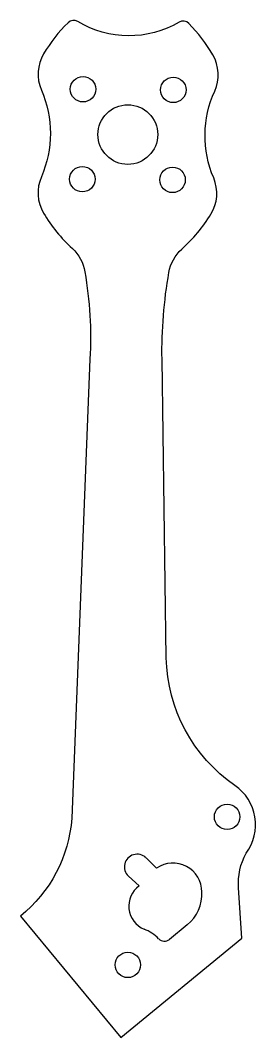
# Model space of a CAD drawing. Header units: millimetres. Extents: x 8 to 37, y 5 to 133.
import ezdxf

# ---------------------------------------------------------------- set-up
doc = ezdxf.new("R2010")
doc.units = ezdxf.units.MM
doc.header["$MEASUREMENT"] = 0
doc.layers.add('H Arms', color=81, linetype='Continuous')

msp = doc.modelspace()

# ---------------------------------------------------------------- linework, layer by layer
at = {"layer": 'H Arms'}
for p, q in [((23.7, 27.37), (25.03, 26.08)), ((22.85, 23.83), (21.49, 25.06)), ((28.88, 18.95), (26.65, 17.11))]:
    msp.add_line(p, q, dxfattribs=at)
msp.add_lwpolyline([(10.57, 113, 0.241281), (10.85, 108.44, 0.073458), (14.46, 103.99, -0.171451), (16.02, 101.05, -0.056748), (16.67, 90.08), (14.39, 32.34, -0.206375), (7.94, 20.02), (20.54, 4.75), (35.73, 17.28), (35.31, 23.58, -0.142492), (36.26, 27.95, 0.424423), (34.86, 36.46, -0.241116), (26.24, 52.52), (25.71, 90.08, -0.048057), (26.58, 100.98, -0.171451), (28.18, 103.9, 0.073458), (31.85, 108.31, 0.241281), (32.19, 112.86, -0.208734), (32.32, 123.79, 0.241281), (32.09, 128.34, 0.06353), (29.08, 132.29, 0.344261), (27.86, 132.45, -0.276412), (15.14, 132.54, 0.344336), (13.92, 132.39, 0.063603), (10.86, 128.47, 0.241281), (10.57, 123.92, -0.208734)], format="xyb", close=True, dxfattribs=at)
for centre, radius in [((15.8, 124.02), 1.6), ((27.12, 123.93), 1.6), ((21.42, 118.32), 3.75), ((15.72, 112.71), 1.6), ((27.03, 112.62), 1.6), ((33.88, 32.52), 1.6), ((21.42, 13.9), 1.6)]:
    msp.add_circle(centre, radius, dxfattribs=at)
for centre, radius, start, end in [((22.59, 26.22), 1.6, 46.293, 226.597), ((27.08, 23.1), 3.61, 359.5177, 124.5156), ((24.68, 21.29), 3.14, 125.816, 247.3932), ((25.7, 22.8), 5, 309.5283, 3.1068), ((21.68, 13.72), 5, 43.8324, 68.9724), ((26.01, 17.88), 1, 223.8324, 309.5283)]:
    msp.add_arc(centre, radius, start, end, dxfattribs=at)

doc.saveas('drawing.dxf')
